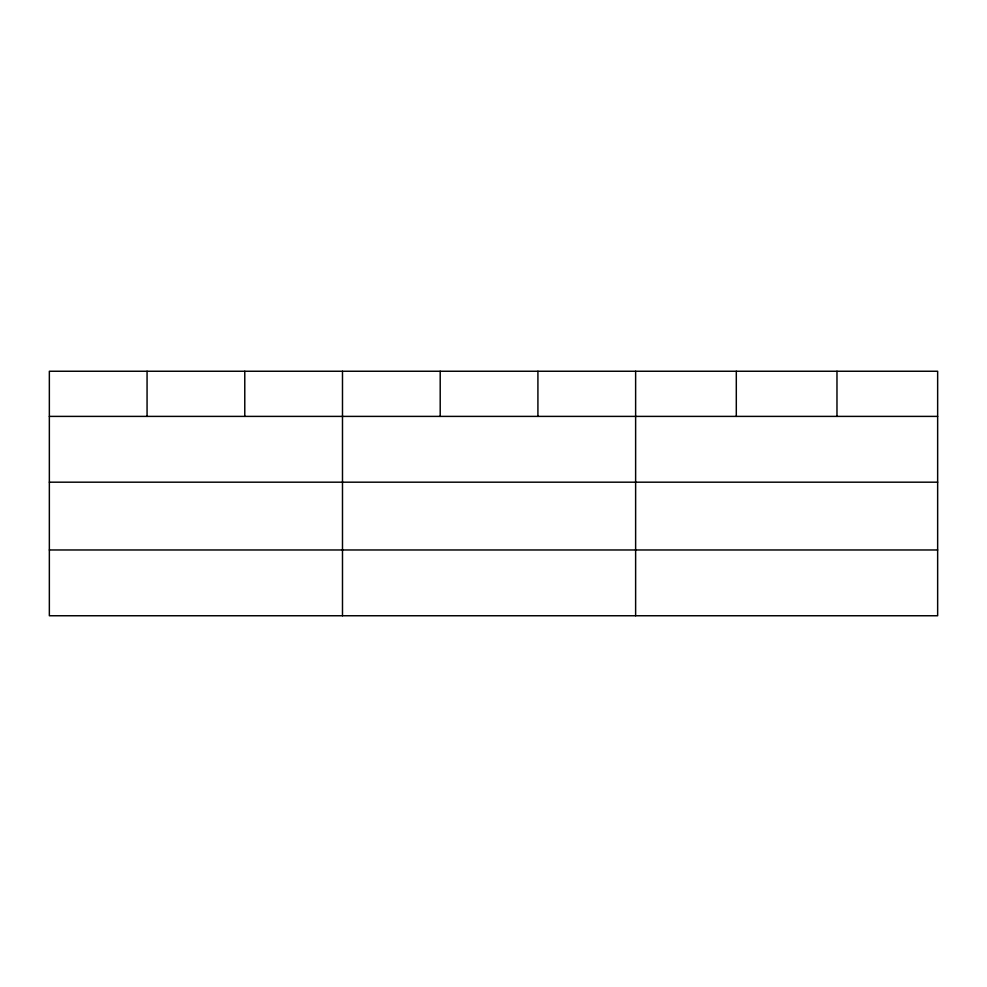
<?xml version="1.0" encoding="UTF-8"?>
<svg xmlns="http://www.w3.org/2000/svg" width="987" height="987" viewBox="0 0 987 987"><rect width="100%" height="100%" fill="white"/><g stroke="black" fill="none" stroke-linecap="round" stroke-linejoin="round"><path stroke-width="1.48" d="M937.65 482.187L937.65 371.248L49.35 371.248L49.35 615.752L937.65 615.752L937.65 482.187L49.35 482.187M49.35 416.391L937.65 416.391M49.35 549.969L937.65 549.969M836.976 371.248L836.976 416.391M736.302 371.248L736.302 416.391M635.628 371.248L635.628 615.752M537.915 371.248L537.915 416.391M440.202 371.248L440.202 416.391M342.489 371.248L342.489 615.752M244.776 371.248L244.776 416.391M147.063 371.248L147.063 416.391"/></g></svg>
